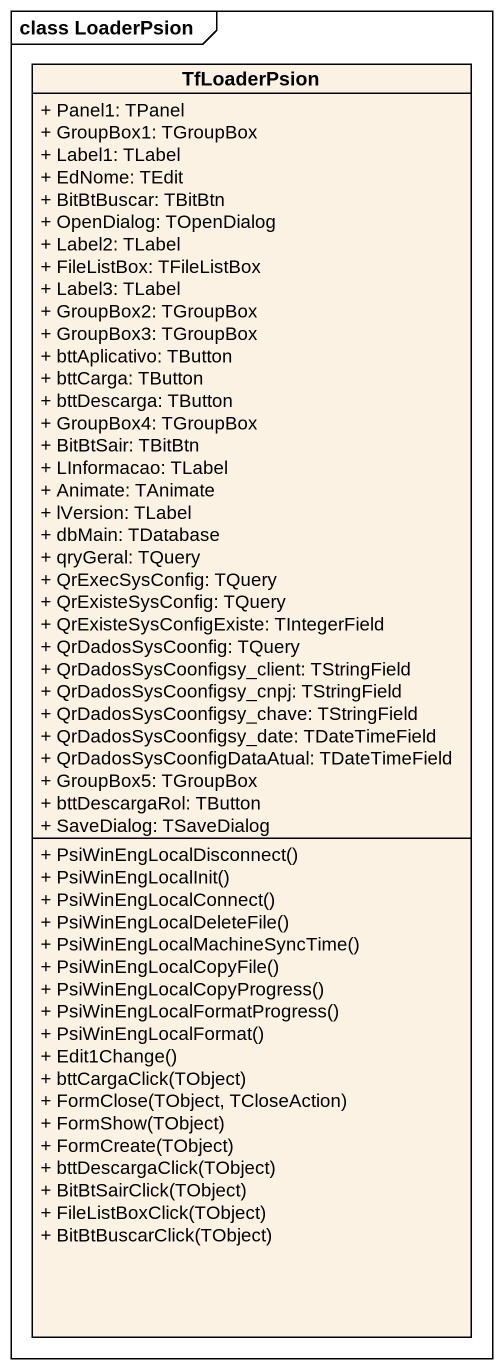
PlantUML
@startuml
mainframe class LoaderPsion
hide circle
hide empty members
skinparam classAttributeIconSize 0
class TfLoaderPsion {
  + Panel1: TPanel
  + GroupBox1: TGroupBox
  + Label1: TLabel
  + EdNome: TEdit
  + BitBtBuscar: TBitBtn
  + OpenDialog: TOpenDialog
  + Label2: TLabel
  + FileListBox: TFileListBox
  + Label3: TLabel
  + GroupBox2: TGroupBox
  + GroupBox3: TGroupBox
  + bttAplicativo: TButton
  + bttCarga: TButton
  + bttDescarga: TButton
  + GroupBox4: TGroupBox
  + BitBtSair: TBitBtn
  + LInformacao: TLabel
  + Animate: TAnimate
  + lVersion: TLabel
  + dbMain: TDatabase
  + qryGeral: TQuery
  + QrExecSysConfig: TQuery
  + QrExisteSysConfig: TQuery
  + QrExisteSysConfigExiste: TIntegerField
  + QrDadosSysCoonfig: TQuery
  + QrDadosSysCoonfigsy_client: TStringField
  + QrDadosSysCoonfigsy_cnpj: TStringField
  + QrDadosSysCoonfigsy_chave: TStringField
  + QrDadosSysCoonfigsy_date: TDateTimeField
  + QrDadosSysCoonfigDataAtual: TDateTimeField
  + GroupBox5: TGroupBox
  + bttDescargaRol: TButton
  + SaveDialog: TSaveDialog
  + PsiWinEngLocalDisconnect()
  + PsiWinEngLocalInit()
  + PsiWinEngLocalConnect()
  + PsiWinEngLocalDeleteFile()
  + PsiWinEngLocalMachineSyncTime()
  + PsiWinEngLocalCopyFile()
  + PsiWinEngLocalCopyProgress()
  + PsiWinEngLocalFormatProgress()
  + PsiWinEngLocalFormat()
  + Edit1Change()
  + bttCargaClick(TObject)
  + FormClose(TObject, TCloseAction)
  + FormShow(TObject)
  + FormCreate(TObject)
  + bttDescargaClick(TObject)
  + BitBtSairClick(TObject)
  + FileListBoxClick(TObject)
  + BitBtBuscarClick(TObject)
}
@enduml
